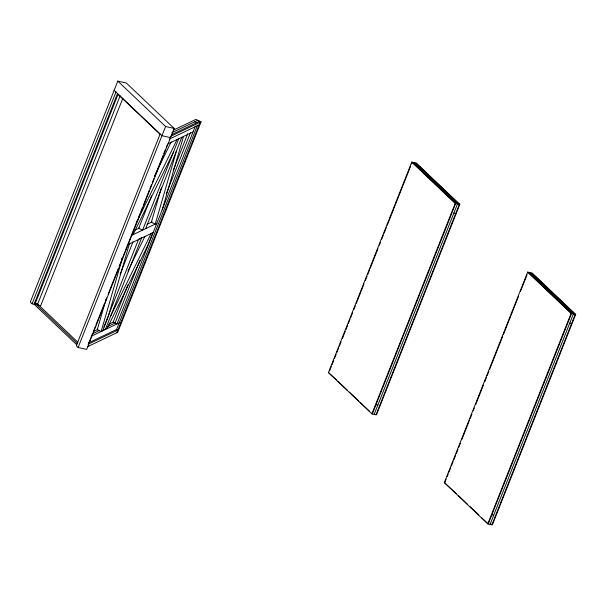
<?xml version="1.0" encoding="UTF-8"?>
<svg xmlns="http://www.w3.org/2000/svg" width="606" height="606" viewBox="0 0 606 606"><rect width="100%" height="100%" fill="white"/><g stroke="black" fill="none" stroke-linecap="round" stroke-linejoin="round"><path stroke-width="0.91" d="M105.929 299.773L97.233 329.717L101.111 331.52L102.755 330.709L108.05 317.347L129.389 243.87M101.111 331.52L122.457 258.012M161.355 187.815L151.341 222.304L155.219 224.106L156.863 223.296M155.219 224.106L176.566 150.599M162.15 209.934L183.489 136.456M160.143 133.987L76.295 345.761L78.106 347.48L86.681 349.42L174.172 128.442L126.366 83.052L117.791 81.113L30.3 302.091L32.11 303.811L35.731 304.629M32.11 303.811L115.958 92.036M118.026 94.377L35.224 303.515L37.678 304.076L120.132 95.809M122.791 98.369L40.685 305.75L38.11 305.166M78.106 347.48L165.597 126.502L117.791 81.113M121.374 260.125L122.412 257.497M154.704 175.945L155.742 173.308M88.893 342.776L92.771 332.982M93.468 331.224L95.21 326.831M95.907 325.074L104.255 303.985M105.3 301.349L106.694 297.834M108.08 294.319L118.17 268.829M119.215 266.193L121.306 260.921M122.003 259.163L137.66 219.622M138.357 217.865L140.092 213.463M140.789 211.706L142.531 207.313M143.228 205.555L149.144 190.617M149.833 188.86L151.576 184.466M152.273 182.709L154.015 178.315M154.704 176.558L163.059 155.462M163.756 153.704L165.491 149.311M166.188 147.553L167.233 144.917M120.139 274.276L133.017 241.756M151.591 195.783L138.713 228.303L142.592 230.106L178.778 138.698M103.838 327.051L138.638 239.165M102.444 330.565L105.52 329.103L141.713 237.703L139.403 238.802M145.667 228.636L181.853 137.236M112.974 322.551L127.934 284.767M173.164 170.521L187.777 133.608M114.913 323.452L139.963 260.179M166.226 193.852L190.413 132.752M152.909 232.363L147.614 245.725L107.141 328.354L105.52 329.103M195.367 126.033L117.019 323.937L113.14 322.134L108.944 324.134M116.261 330.346L197.503 125.147M116.86 332.694L200.185 122.245L198.889 121.639M173.225 130.229L195.889 119.42L201.063 121.821L117.738 332.277L87.855 346.534M328.429 372.561L411.754 162.105L416.345 163.143L459.81 204.404L376.485 414.86L371.887 413.822L328.429 372.561L336.36 379.757M329.581 370.91L331.323 366.516M332.012 364.774L333.762 360.365M334.444 358.638L336.194 354.215M336.875 352.495L338.61 348.117M339.307 346.359L341.042 341.973M342.428 338.466L345.246 331.361M345.905 329.702L347.677 325.21M348.329 323.559L350.116 319.059M350.76 317.423L352.548 312.908M353.889 309.53L355.336 305.878M356.32 303.394L357.358 300.758M357.419 300.606L364.032 283.903M365.342 280.593L367.077 276.207M367.774 274.457L369.508 270.071M370.205 268.314L375.515 254.906M375.758 254.285L376.803 251.657M376.909 251.392L377.947 248.755M379.341 245.241L380.386 242.605M381.659 239.378L383.401 234.992M384.09 233.242L386.302 227.659M387.219 225.349L388.257 222.72M388.385 222.387L390.688 216.577M390.825 216.236L391.87 213.6M392.074 213.07L393.12 210.441M393.256 210.085L394.301 207.449M394.506 206.934L408.224 172.293M408.399 171.854L410.557 166.392M411.519 163.968L412.216 162.211L455.674 203.472L372.349 413.928M371.887 413.822L455.212 203.366L411.754 162.105M374.19 414.345L457.515 203.889L414.049 162.628M376.023 414.754L459.348 204.298L415.89 163.044M444.319 482.588L527.652 272.132L532.242 273.17L575.7 314.431L492.375 524.887L487.785 523.849L444.319 482.588L456.326 493.655M444.781 482.694L446.175 479.179M447.213 476.551L448.258 473.907M448.955 472.15L450.697 467.756M451.379 466.029L453.137 461.598M453.811 459.893L455.568 455.447M456.242 453.758L458.007 449.296M458.666 447.614L460.408 443.236M461.795 439.721L469.483 420.299M470.127 418.678L471.922 414.148M473.248 410.785L474.354 407.997M475.68 404.649L476.725 402.02M476.793 401.839L479.157 395.877M479.232 395.688L483.406 385.143M484.709 381.848L486.444 377.462M487.141 375.712L488.875 371.326M489.572 369.569L496.162 352.912M496.276 352.631L497.321 349.995M497.556 349.404L498.594 346.776M498.715 346.473L499.761 343.837M499.988 343.269L502.76 336.254M503.457 334.497L507.623 323.975M507.76 323.627L510.055 317.839M510.199 317.476L512.487 311.696M512.631 311.325L513.676 308.689M513.873 308.189L516.107 302.538M516.304 302.053L518.547 296.387M520.471 291.531L524.637 281.002M524.796 280.608L527.068 274.866M487.785 523.849L571.11 313.393L527.652 272.132M490.08 524.364L573.405 313.916L529.947 272.655M155.924 173.081L171.203 141.895M136.683 222.076L177.141 139.478M133.017 234.696L173.49 152.061M127.987 270.95L144.917 236.393M110.815 315.741L151.273 233.143M171.809 132.729L197.829 120.321M171.513 134.699L199.768 121.223M170.324 136.479L201.063 121.821M169.286 139.115L199.139 124.874M167.87 143.902L193.049 131.896M135.146 230.022L139.388 228M147.031 224.356L152.121 221.932M131.381 235.469L156.848 223.326M128.586 244.279L153.204 232.537M93.832 331.338L98.028 329.338M92.127 333.982L99.679 330.376M107.239 326.77L115.632 322.771M91.544 336.08L120.086 322.468M88.453 342.89L116.61 329.467L117.897 330.065L88.044 344.306M418.276 166.635L420.117 167.051M165.597 126.502L174.172 128.442M451.447 199.457L453.288 199.874M170.528 137.645L161.953 135.706L114.148 90.317M455.212 203.366L459.81 204.404M453.864 213.092L455.704 213.509M534.166 276.662L536.007 277.078M567.345 309.484L569.178 309.901M571.11 313.393L575.7 314.431M569.761 323.119L571.594 323.536M375.993 404.717L377.833 405.134M491.89 514.744L493.723 515.161M194.753 121.783L196.692 122.685M531.78 273.071L575.238 314.325L491.913 524.781L490.708 523.637M528.106 272.238L571.564 313.499L488.239 523.955L481.452 517.509M160.325 134.532L117.428 93.801L34.103 304.257L76.924 344.92M337.853 381.174L347.223 390.075M349.351 392.09L358.767 401.036M360.176 402.369L369.645 411.36M458.363 495.587L467.188 503.965M469.976 506.616L478.77 514.964M37.072 303.5L77.856 342.223M34.625 302.947L77.447 343.602"/></g></svg>
